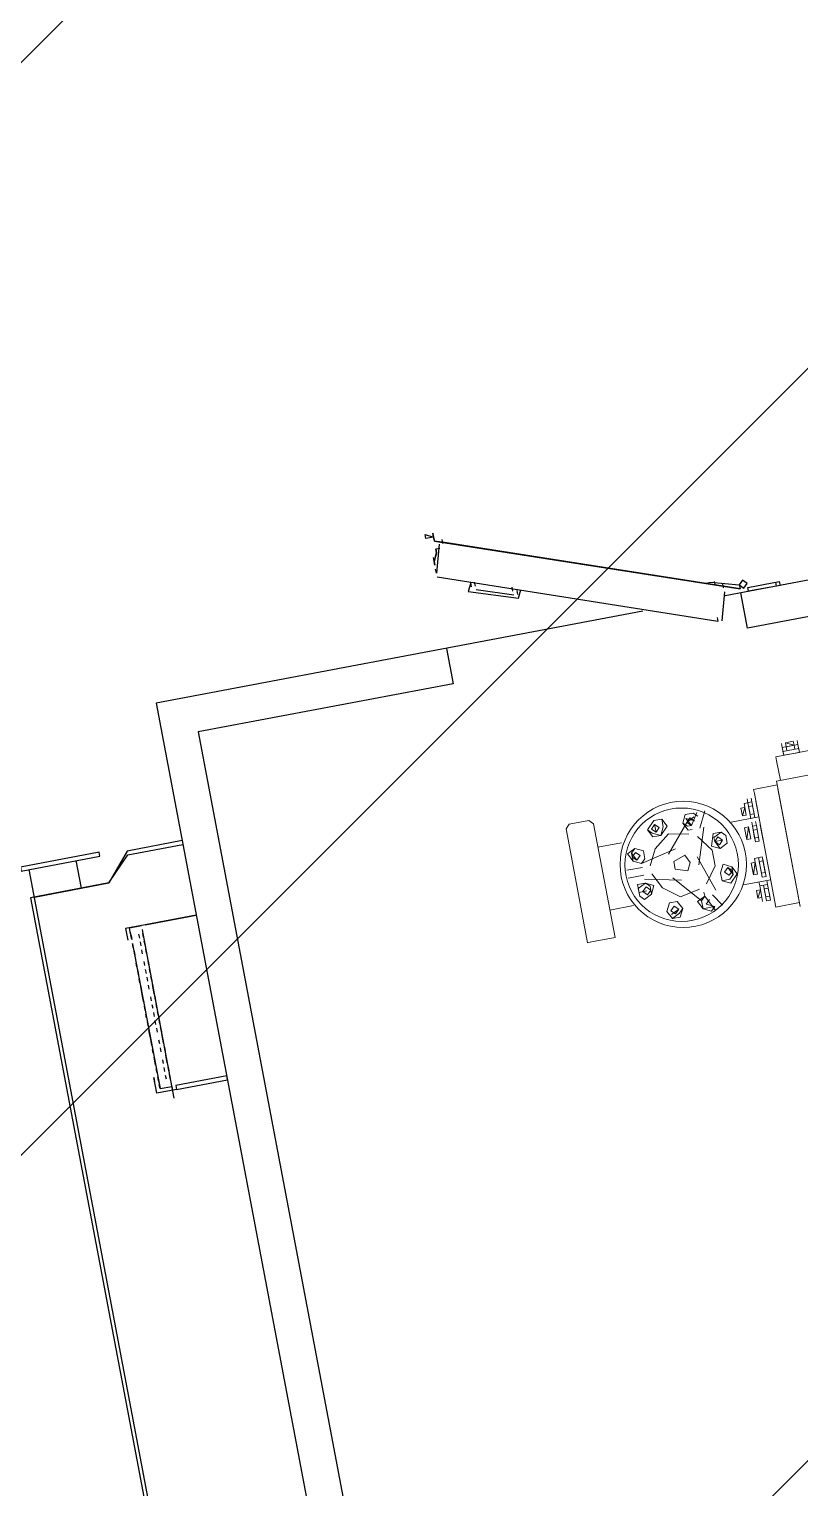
# Model space of a CAD drawing. Extents: x 407440 to 411585, y 6041728 to 6045069.
# Drawn here: x 410505.67 to 410516.75, y 6044318.08 to 6044339.05 of the extents above; entities that cross this region are included whole.
import ezdxf

# ---------------------------------------------------------------- set-up
doc = ezdxf.new("R2010")
doc.units = 0
doc.header["$LTSCALE"] = 5
doc.linetypes.add('foc-TIELINE', pattern=[1.875, 1.25, -0.625])
for name, color, linetype in [('P-BUFFER-PURPLE', 187, 'foc-TIELINE'), ('P-PROPOSED-EXISTING-H', 59, 'Continuous'), ('T-TIE', 201, 'foc-TIELINE')]:
    doc.layers.add(name, color=color, linetype=linetype)

# ---------------------------------------------------------------- blocks, each defined once
blk = doc.blocks.new('P-RIG-877')
at = {"layer": 'T-TIE', "linetype": 'ByBlock', "lineweight": 25}
for points in [[(-8.3924, 12.5829), (-9.0927, 12.5829), (-9.0927, 7.7036)], [(-8.4383, 12.5829), (-8.4383, 12.491), (-8.9894, 12.491), (-8.9894, 7.7495), (-9.0927, 7.7495)], [(-9.1042, 7.8528), (-9.0927, 7.8528)], [(-9.4142, 6.9114), (-9.4257, 6.9114), (-9.4142, 6.9114), (-9.4027, 6.9114), (-9.1042, 7.7495)], [(-9.1387, 7.6576), (-9.1387, 7.6691), (-9.1157, 7.7495), (-9.1042, 7.7495), (-9.3912, 6.9458), (-9.4027, 6.9114), (-9.4142, 6.9114), (-9.4027, 6.9114)], [(-9.1387, 7.6806), (-9.1272, 7.6806)], [(-9.1157, 7.7036), (-9.1272, 7.7036)], [(-9.1042, 7.7036), (-9.0239, 7.6806)], [(-9.0353, 7.6691), (-9.0239, 7.6691), (-9.2994, 6.8999)], [(-9.0927, 7.4625), (-9.0927, 6.0389), (-6.0503, 6.0389), (-6.0503, 7.4625)], [(-9.2535, 6.9918), (-9.2649, 6.9918), (-9.242, 6.9803), (-9.1961, 7.1181), (-9.219, 7.1295)], [(-9.2075, 7.1066), (-9.242, 7.0032)], [(-9.219, 7.1066), (-9.2305, 7.1066)], [(-9.219, 7.1181), (-9.2075, 7.1181)], [(-9.2535, 7.0032), (-9.2649, 7.0032)], [(-9.3912, 6.9344), (-9.4027, 6.9344)], [(-9.3912, 6.9229), (-9.3109, 6.8999), (-9.3224, 6.8999)], [(-9.3798, 6.9114), (-9.3798, 6.9229)], [(-9.3453, 6.8999), (-9.3683, 6.9114), (-9.3453, 6.8999), (-9.3568, 6.8999)], [(-9.0927, 6.8884), (-8.9894, 6.8884), (-8.9894, 6.1422), (-6.1537, 6.1422), (-6.1537, 6.8884), (-6.0503, 6.8884)], [(-8.6909, 6.0389), (-8.6909, 5.8781), (-8.6105, 5.8092), (-8.6794, 5.8781), (-8.6794, 6.0389)], [(-8.4728, 5.8896), (-8.4728, 6.0389), (-8.4728, 5.8896)], [(-8.4728, 5.8896), (-8.4728, 5.8322), (-8.4383, 5.8322)], [(-8.4383, 5.8437), (-8.4498, 5.8437), (-8.4383, 5.8437), (-8.4498, 5.8437), (-8.4383, 5.8437), (-8.4613, 5.8437), (-8.4728, 5.8437), (-8.4728, 5.8781)], [(-8.4613, 5.8781), (-8.4498, 5.8781), (-7.9676, 5.8781)], [(-8.4154, 5.8437), (-8.4269, 5.8437), (-8.4154, 5.8437), (-8.4269, 5.8437), (-8.4154, 5.8437), (-8.0021, 5.8437), (-8.0021, 5.8781), (-7.9906, 5.8781)], [(-8.312, 5.8781), (-8.3235, 5.8781)], [(-8.2661, 5.8781), (-8.2546, 5.8781), (-8.2661, 5.8781), (-8.2776, 5.8781), (-8.2891, 5.8781), (-8.3006, 5.8781), (-8.2891, 5.8781), (-8.3006, 5.8781), (-8.2891, 5.8781)], [(-8.1398, 5.8781), (-8.1284, 5.8781), (-8.1398, 5.8781), (-8.1284, 5.8781), (-8.1398, 5.8781), (-8.1513, 5.8781), (-8.1628, 5.8781), (-8.1743, 5.8781), (-8.1628, 5.8781), (-8.1743, 5.8781), (-8.1628, 5.8781)], [(-8.0824, 5.8781), (-8.0939, 5.8781)], [(-7.9906, 5.8896), (-7.9906, 5.8322), (-8.0365, 5.8322), (-8.025, 5.8322)], [(-8.4498, 5.8437), (-8.4613, 5.8437)], [(-8.4383, 5.8667), (-8.4498, 5.8667)], [(-8.4154, 5.8667), (-8.4269, 5.8667)], [(-8.3924, 5.8667), (-8.4039, 5.8667)], [(-8.358, 5.8667), (-8.3695, 5.8667)], [(-8.335, 5.8667), (-8.3465, 5.8667)], [(-8.312, 5.8667), (-8.3235, 5.8667)], [(-8.2891, 5.8667), (-8.3006, 5.8667)], [(-8.2661, 5.8437), (-8.2546, 5.8437), (-8.2661, 5.8437), (-8.2546, 5.8437), (-8.2661, 5.8437), (-8.2776, 5.8437), (-8.2891, 5.8437), (-8.3006, 5.8437), (-8.2891, 5.8437)], [(-8.2546, 5.8667), (-8.2661, 5.8667)], [(-8.2317, 5.8667), (-8.2432, 5.8667)], [(-8.2087, 5.8667), (-8.2202, 5.8667)], [(-8.1858, 5.8667), (-8.1972, 5.8667)], [(-8.1628, 5.8667), (-8.1743, 5.8667)], [(-8.1398, 5.8437), (-8.1284, 5.8437), (-8.1398, 5.8437), (-8.1513, 5.8437), (-8.1628, 5.8437), (-8.1743, 5.8437), (-8.1628, 5.8437), (-8.1743, 5.8437), (-8.1628, 5.8437)], [(-8.1284, 5.8667), (-8.1398, 5.8667)], [(-8.1054, 5.8667), (-8.1169, 5.8667)], [(-8.0824, 5.8437), (-8.071, 5.8437), (-8.0824, 5.8437), (-8.071, 5.8437), (-8.0824, 5.8437), (-8.0939, 5.8437)], [(-8.071, 5.8667), (-8.0824, 5.8667)], [(-8.048, 5.8667), (-8.0595, 5.8667)], [(-8.025, 5.8667), (-8.0365, 5.8667)], [(-8.025, 5.8437), (-8.0365, 5.8437), (-8.025, 5.8437), (-8.0365, 5.8437), (-8.025, 5.8437), (-8.0021, 5.8437), (-8.0135, 5.8437)], [(-8.6105, 5.5911), (-8.6105, 5.8092), (-8.6105, 5.5796), (-6.5325, 5.5796), (-6.5325, 5.8092), (-6.5325, 5.5911)], [(-8.6105, 5.7289), (-8.6909, 5.7289)], [(-6.4522, 5.5911), (-8.6909, 5.5911)]]:
    blk.add_lwpolyline(points, dxfattribs=at)
at = {"layer": 'T-TIE', "linetype": 'ByBlock', "lineweight": 5}
for points in [[(-8.5417, 7.761), (-8.5991, 7.761), (-8.6105, 7.761), (-8.6105, 8.0939), (-8.5991, 8.1054), (-8.5417, 8.1054)], [(-8.5187, 7.7495), (-8.1743, 7.7495), (-8.5417, 7.7495), (-8.5417, 8.1169), (-8.5302, 8.1169)], [(-8.622, 7.7839), (-8.6105, 7.7839), (-8.6335, 7.7839), (-8.6335, 7.8299), (-8.645, 7.8299)], [(-8.645, 7.7954), (-8.6335, 7.8184)], [(-8.6335, 7.7954), (-8.6335, 7.8299), (-8.6105, 7.8299)], [(-8.622, 7.7954), (-8.6335, 7.7954), (-8.6335, 7.8184), (-8.622, 7.8184)], [(-8.6105, 7.7839), (-8.6105, 7.8299), (-8.622, 7.8299)], [(-8.622, 7.7839), (-8.622, 7.8299), (-8.622, 7.7839)], [(-8.6105, 7.7954), (-8.6105, 7.8184)], [(-8.6335, 7.7839), (-8.645, 7.7839)], [(-8.1858, 7.7495), (-8.1858, 7.6806), (-8.5187, 7.6806), (-8.5302, 7.6806), (-8.5302, 7.7495)], [(-8.4498, 7.6002), (-8.4498, 7.6806), (-8.4957, 7.6806)], [(-8.3809, 7.6806), (-8.4269, 7.6806)], [(-8.2661, 7.6002), (-8.2661, 7.6806)], [(-8.4728, 7.6691), (-8.4613, 7.6691), (-8.4613, 7.6576), (-8.4957, 7.6576), (-8.5072, 7.6576)], [(-8.4843, 7.6462), (-8.4613, 7.6462), (-8.4843, 7.6462), (-8.4613, 7.6347), (-8.4843, 7.6347), (-8.4613, 7.6347), (-8.4843, 7.6347), (-8.4843, 7.6462), (-8.4957, 7.6462), (-8.4957, 7.6691), (-8.5072, 7.6691)], [(-8.4498, 7.6691), (-8.4957, 7.6691), (-8.4498, 7.6691), (-8.4498, 7.6576), (-8.4957, 7.6576)], [(-8.4843, 7.6347), (-8.4613, 7.6347), (-8.4613, 7.6462), (-8.4843, 7.6462), (-8.4613, 7.6462), (-8.4957, 7.6462)], [(-8.4843, 7.6576), (-8.4843, 7.6691), (-8.4613, 7.6691)], [(-8.4613, 7.6576), (-8.4728, 7.6576)], [(-8.4383, 7.6691), (-8.4269, 7.6691), (-8.4269, 7.6576), (-8.4383, 7.6576)], [(-8.4154, 7.6576), (-8.4154, 7.6691), (-8.3924, 7.6691), (-8.3924, 7.6576), (-8.4269, 7.6576), (-8.3809, 7.6576), (-8.3809, 7.6691), (-8.4269, 7.6691), (-8.3809, 7.6691)], [(-8.4154, 7.6462), (-8.3924, 7.6462), (-8.3924, 7.6347), (-8.4269, 7.6347), (-8.4269, 7.6462), (-8.4154, 7.6462), (-8.3924, 7.6462), (-8.4269, 7.6462), (-8.3924, 7.6347), (-8.4269, 7.6347), (-8.3924, 7.6347), (-8.4269, 7.6462), (-8.3924, 7.6462), (-8.4269, 7.6462)], [(-8.3924, 7.6691), (-8.4039, 7.6691)], [(-8.3924, 7.6576), (-8.4039, 7.6576)], [(-8.335, 7.6576), (-8.2776, 7.6576), (-8.2776, 7.6691), (-8.335, 7.6691), (-8.335, 7.6462), (-8.3235, 7.6462)], [(-8.2891, 7.6691), (-8.2891, 7.6576), (-8.3235, 7.6576), (-8.3235, 7.6691), (-8.335, 7.6691), (-8.2891, 7.6691), (-8.3235, 7.6691)], [(-8.3235, 7.6347), (-8.3235, 7.6462), (-8.335, 7.6462)], [(-8.3006, 7.6462), (-8.2891, 7.6462), (-8.2891, 7.6347), (-8.3235, 7.6347), (-8.2891, 7.6347), (-8.3235, 7.6347), (-8.3006, 7.6347)], [(-8.312, 7.6691), (-8.2891, 7.6691), (-8.3006, 7.6691)], [(-8.2432, 7.6347), (-8.2202, 7.6347), (-8.2432, 7.6347), (-8.2202, 7.6347), (-8.2432, 7.6347), (-8.2432, 7.6462), (-8.2546, 7.6462), (-8.2546, 7.6691), (-8.2087, 7.6691), (-8.2546, 7.6691), (-8.2661, 7.6691)], [(-8.2432, 7.6462), (-8.2202, 7.6462), (-8.2432, 7.6462), (-8.2202, 7.6347), (-8.2432, 7.6462), (-8.2202, 7.6462), (-8.2546, 7.6462), (-8.2661, 7.6462)], [(-8.2202, 7.6691), (-8.2202, 7.6576), (-8.2546, 7.6576), (-8.2087, 7.6576), (-8.2087, 7.6691), (-8.2202, 7.6691), (-8.2432, 7.6691), (-8.2432, 7.6576)], [(-8.2087, 7.6691), (-8.2546, 7.6691)], [(-8.2202, 7.6347), (-8.2202, 7.6462), (-8.2087, 7.6462)], [(-8.4039, 7.5658), (-8.4039, 7.5428), (-8.4154, 7.5428), (-8.4269, 7.5658), (-8.4154, 7.5773), (-8.3924, 7.5773), (-8.4154, 7.5773), (-8.4269, 7.5658), (-8.4269, 7.5428), (-8.3924, 7.5314), (-8.3809, 7.5543), (-8.3924, 7.5773), (-8.3809, 7.5543), (-8.4039, 7.5428)], [(-8.3006, 7.5773), (-8.3235, 7.5658)], [(-8.4957, 7.5314), (-8.4498, 7.5084)], [(-8.4498, 7.4854), (-8.4498, 7.474), (-8.4728, 7.4625), (-8.4613, 7.474), (-8.4613, 7.4854), (-8.4843, 7.474), (-8.4728, 7.4969), (-8.4843, 7.4854), (-8.4728, 7.474), (-8.4613, 7.4854), (-8.4957, 7.5084)], [(-8.4498, 7.5199), (-8.3465, 7.4854)], [(-8.2891, 7.4969), (-8.335, 7.5314), (-8.3809, 7.5314), (-8.4269, 7.4969)], [(-8.3695, 7.4854), (-8.2661, 7.5199)], [(-8.2087, 7.5084), (-8.2546, 7.4854), (-8.2661, 7.4854)], [(-8.2202, 7.5314), (-8.2546, 7.5084)], [(-8.2202, 7.4969), (-8.2202, 7.5084)], [(-8.4843, 7.4969), (-8.4728, 7.474), (-8.3924, 7.4051)], [(-8.4383, 7.474), (-8.4498, 7.4166), (-8.4154, 7.3706), (-8.3695, 7.3477)], [(-8.3465, 7.3477), (-8.3006, 7.3706), (-8.2661, 7.4166), (-8.2776, 7.474)], [(-8.2432, 7.474), (-8.3235, 7.4051)], [(-8.3809, 7.3247), (-8.4039, 7.428)], [(-8.312, 7.428), (-8.335, 7.3247)], [(-8.4957, 7.4051), (-8.4957, 7.3821), (-8.4957, 7.4051)], [(-8.2317, 7.4166), (-8.2546, 7.4051), (-8.2317, 7.4166)], [(-8.2202, 7.3821), (-8.2317, 7.4051)], [(-8.4843, 7.3821), (-8.4613, 7.3821)], [(-8.4154, 7.3017), (-8.3924, 7.3132)], [(-8.3809, 7.3247), (-8.3924, 7.3362), (-8.3809, 7.3247)], [(-8.3695, 7.2788), (-8.3695, 7.3247)], [(-8.3465, 7.2788), (-8.3465, 7.3247)], [(-8.3006, 7.3017), (-8.3006, 7.3247)], [(-8.4498, 7.2099), (-8.4498, 7.2788)], [(-8.2661, 7.2099), (-8.2661, 7.2788)], [(-8.5302, 7.1984), (-8.5302, 7.141), (-8.5302, 7.1984), (-8.5187, 7.2099), (-8.1858, 7.2099), (-8.1858, 7.141), (-8.1858, 7.1295), (-8.358, 7.1295), (-8.5187, 7.1295), (-8.5302, 7.141)]]:
    blk.add_lwpolyline(points, dxfattribs=at)
at = {"layer": 'T-TIE', "linetype": 'ByBlock', "lineweight": 25}
for points in [[(-9.1042, 7.7725), (-9.1042, 7.8643), (-9.0927, 7.8643), (-9.0927, 7.7725)], [(-9.1042, 7.761), (-9.1157, 7.7725), (-9.1272, 7.761), (-9.1157, 7.7495)], [(-9.4142, 6.9114), (-9.4142, 6.8884), (-9.4257, 6.8884)], [(-9.3798, 6.9114), (-9.3683, 6.9114)], [(-9.3453, 6.8999), (-9.3338, 6.8999)], [(-7.9906, 6.0389), (-8.0021, 6.0389), (-8.0021, 5.8896), (-7.9906, 5.8896)], [(-8.4498, 5.8781), (-8.4383, 5.8781)], [(-8.4498, 5.8781), (-8.4383, 5.8781)], [(-8.4269, 5.8781), (-8.4154, 5.8781)], [(-8.4269, 5.8781), (-8.4154, 5.8781)], [(-8.4039, 5.8781), (-8.3924, 5.8781)], [(-8.4039, 5.8781), (-8.3924, 5.8781)], [(-8.3695, 5.8781), (-8.358, 5.8781)], [(-8.358, 5.8781), (-8.3695, 5.8781)], [(-8.3465, 5.8781), (-8.335, 5.8781)], [(-8.3465, 5.8781), (-8.335, 5.8781)], [(-8.3235, 5.8781), (-8.312, 5.8781)], [(-8.3235, 5.8781), (-8.312, 5.8781)], [(-8.2661, 5.8781), (-8.2546, 5.8781)], [(-8.2432, 5.8781), (-8.2317, 5.8781)], [(-8.2432, 5.8781), (-8.2317, 5.8781)], [(-8.2202, 5.8781), (-8.2087, 5.8781)], [(-8.2202, 5.8781), (-8.2087, 5.8781)], [(-8.1972, 5.8781), (-8.1858, 5.8781)], [(-8.1972, 5.8781), (-8.1858, 5.8781)], [(-8.1169, 5.8781), (-8.1054, 5.8781)], [(-8.1169, 5.8781), (-8.1054, 5.8781)], [(-8.0824, 5.8781), (-8.071, 5.8781)], [(-8.0824, 5.8781), (-8.071, 5.8781)], [(-8.0595, 5.8781), (-8.048, 5.8781)], [(-8.0595, 5.8781), (-8.048, 5.8781)], [(-8.0365, 5.8781), (-8.025, 5.8781)], [(-8.0365, 5.8781), (-8.025, 5.8781)], [(-8.4039, 5.8437), (-8.3924, 5.8437)], [(-8.4039, 5.8437), (-8.3924, 5.8437)], [(-8.3695, 5.8437), (-8.358, 5.8437)], [(-8.3695, 5.8437), (-8.358, 5.8437)], [(-8.3465, 5.8437), (-8.335, 5.8437)], [(-8.3465, 5.8437), (-8.335, 5.8437)], [(-8.3235, 5.8437), (-8.312, 5.8437)], [(-8.3235, 5.8437), (-8.312, 5.8437)], [(-8.3006, 5.8437), (-8.2891, 5.8437)], [(-8.2432, 5.8437), (-8.2317, 5.8437)], [(-8.2432, 5.8437), (-8.2317, 5.8437)], [(-8.2202, 5.8437), (-8.2087, 5.8437)], [(-8.2202, 5.8437), (-8.2087, 5.8437)], [(-8.1972, 5.8437), (-8.1858, 5.8437)], [(-8.1972, 5.8437), (-8.1858, 5.8437)], [(-8.1398, 5.8437), (-8.1284, 5.8437)], [(-8.1169, 5.8437), (-8.1054, 5.8437)], [(-8.1169, 5.8437), (-8.1054, 5.8437)], [(-8.0595, 5.8437), (-8.048, 5.8437)], [(-8.0595, 5.8437), (-8.048, 5.8437)], [(-8.7024, 5.7978), (-8.7024, 5.5682), (-8.6909, 5.5682), (-8.6909, 5.7978)]]:
    blk.add_lwpolyline(points, close=True, dxfattribs=at)
at = {"layer": 'T-TIE', "linetype": 'ByBlock', "lineweight": 5}
for points in [[(-8.6335, 7.7954), (-8.645, 7.7954), (-8.645, 7.8184), (-8.645, 7.7954), (-8.645, 7.8184), (-8.645, 7.7954), (-8.645, 7.8184), (-8.645, 7.7954), (-8.645, 7.8184), (-8.6335, 7.8184), (-8.6335, 7.8299)], [(-8.2891, 7.6462), (-8.3235, 7.6462), (-8.2891, 7.6347), (-8.3235, 7.6462), (-8.2891, 7.6462), (-8.312, 7.6462)], [(-8.4039, 7.5658), (-8.4154, 7.5543), (-8.4039, 7.5428), (-8.3924, 7.5543)], [(-8.4039, 7.5658), (-8.4154, 7.5543), (-8.4039, 7.5428), (-8.3924, 7.5543)], [(-8.2776, 7.5658), (-8.3006, 7.5888), (-8.3235, 7.5773), (-8.335, 7.5543), (-8.3235, 7.5773), (-8.3006, 7.5773), (-8.2891, 7.5658), (-8.2891, 7.5428)], [(-8.312, 7.5428), (-8.2891, 7.5428), (-8.312, 7.5428), (-8.335, 7.5543)], [(-8.312, 7.5773), (-8.3235, 7.5658), (-8.312, 7.5543), (-8.3006, 7.5658)], [(-8.312, 7.5773), (-8.3235, 7.5658), (-8.312, 7.5543), (-8.3006, 7.5658)], [(-8.4957, 7.4969), (-8.4957, 7.474), (-8.4728, 7.4625), (-8.4957, 7.474), (-8.4957, 7.4969), (-8.4843, 7.5084)], [(-8.2202, 7.5084), (-8.2317, 7.4854), (-8.2432, 7.4969), (-8.2317, 7.4854)], [(-8.2202, 7.4969), (-8.2202, 7.474), (-8.2087, 7.4969), (-8.2202, 7.5084)], [(-8.2432, 7.4625), (-8.2546, 7.4854), (-8.2432, 7.474), (-8.2202, 7.474)], [(-8.358, 7.4625), (-8.3809, 7.451), (-8.3695, 7.4166), (-8.3465, 7.4166), (-8.335, 7.451)], [(-8.4728, 7.4051), (-8.4498, 7.3936), (-8.4728, 7.4166), (-8.4957, 7.4051)], [(-8.4728, 7.3936), (-8.4843, 7.3821), (-8.4728, 7.3706), (-8.4613, 7.3821)], [(-8.4728, 7.3936), (-8.4843, 7.3821), (-8.4728, 7.3706), (-8.4613, 7.3821)], [(-8.4498, 7.3706), (-8.4498, 7.3936), (-8.4613, 7.3706), (-8.4728, 7.3591)], [(-8.2546, 7.3821), (-8.2317, 7.3706), (-8.2546, 7.3821), (-8.2546, 7.4051)], [(-8.2317, 7.4051), (-8.2432, 7.3936), (-8.2317, 7.3821), (-8.2202, 7.3936)], [(-8.2317, 7.4051), (-8.2432, 7.3936), (-8.2317, 7.3821), (-8.2202, 7.3936)], [(-8.2087, 7.3821), (-8.2087, 7.4051), (-8.2317, 7.4166), (-8.2202, 7.4051), (-8.2087, 7.3821), (-8.2317, 7.3706)], [(-8.4728, 7.3591), (-8.4957, 7.3821)], [(-8.312, 7.3477), (-8.2891, 7.3362), (-8.312, 7.3362), (-8.3235, 7.3247)], [(-8.4154, 7.3362), (-8.4269, 7.3132), (-8.4154, 7.3362), (-8.3924, 7.3362)], [(-8.4154, 7.3017), (-8.4269, 7.3132), (-8.4154, 7.2903), (-8.3924, 7.3017), (-8.3809, 7.3247), (-8.3924, 7.3017)], [(-8.4039, 7.3247), (-8.4154, 7.3132), (-8.4039, 7.3017), (-8.3924, 7.3132)], [(-8.4039, 7.3247), (-8.4154, 7.3132), (-8.4039, 7.3017), (-8.3924, 7.3132)], [(-8.3235, 7.3017), (-8.3235, 7.3247), (-8.312, 7.3017), (-8.2891, 7.3017), (-8.2776, 7.3132), (-8.2891, 7.3362), (-8.2776, 7.3132), (-8.2891, 7.3017)], [(-8.3006, 7.3362), (-8.312, 7.3247), (-8.3006, 7.3132), (-8.2891, 7.3247)], [(-8.3006, 7.3362), (-8.312, 7.3247), (-8.3006, 7.3132), (-8.2891, 7.3247)]]:
    blk.add_lwpolyline(points, close=True, dxfattribs=at)
for centre, radius in [((-8.3559, 7.4416), 0.1816), ((-8.3559, 7.4371), 0.1631), ((-8.3559, 7.4371), 0.1631)]:
    blk.add_circle(centre, radius, dxfattribs=at)

msp = doc.modelspace()

# ---------------------------------------------------------------- hatches: boundary and pattern name
at = {"layer": 'P-PROPOSED-EXISTING-H'}
h = msp.add_hatch(dxfattribs=at)
h.set_pattern_fill('ANSI31', color=256, scale=3.498392, style=0)
h.set_pattern_definition([(45, (-102.852, 2739.382), (-7.854113246, 7.854113246), [])])
edge = h.paths.add_edge_path()
edge.add_line((410849.565, 6043843.767), (410381.581, 6043755.258))
edge.add_line((410381.581, 6043755.258), (409934.712, 6043670.743))
edge.add_line((409934.712, 6043670.743), (409814.106, 6044308.44))
edge.add_line((409814.106, 6044308.44), (410263.945, 6044377.375))
edge.add_line((410263.945, 6044377.375), (410794.85, 6044458.734))
edge.add_line((410794.85, 6044458.734), (411169.273, 6044565.411))
edge.add_line((411169.273, 6044565.411), (411290.002, 6043927.065))
edge.add_line((411290.002, 6043927.065), (411039.067, 6043879.607))
edge.add_arc((410922.403, 6043977.554), 152.33, 241.43508, 319.98432, ccw=False)

# ---------------------------------------------------------------- linework, layer by layer
at = {"layer": 'P-BUFFER-PURPLE'}
msp.add_circle((410670.316, 6044396.422, -0.107), 250.434, dxfattribs=at)

# ---------------------------------------------------------------- block references
at = {"layer": 'T-TIE', "linetype": 'ByBlock', "xscale": 4.999999999955019, "yscale": 4.999999999955019, "zscale": 4.999999999955019, "rotation": 280.7096999997605}
msp.add_blockref('P-RIG-877', (410486.28, 6044279.077), dxfattribs=at)

doc.saveas('drawing.dxf')
